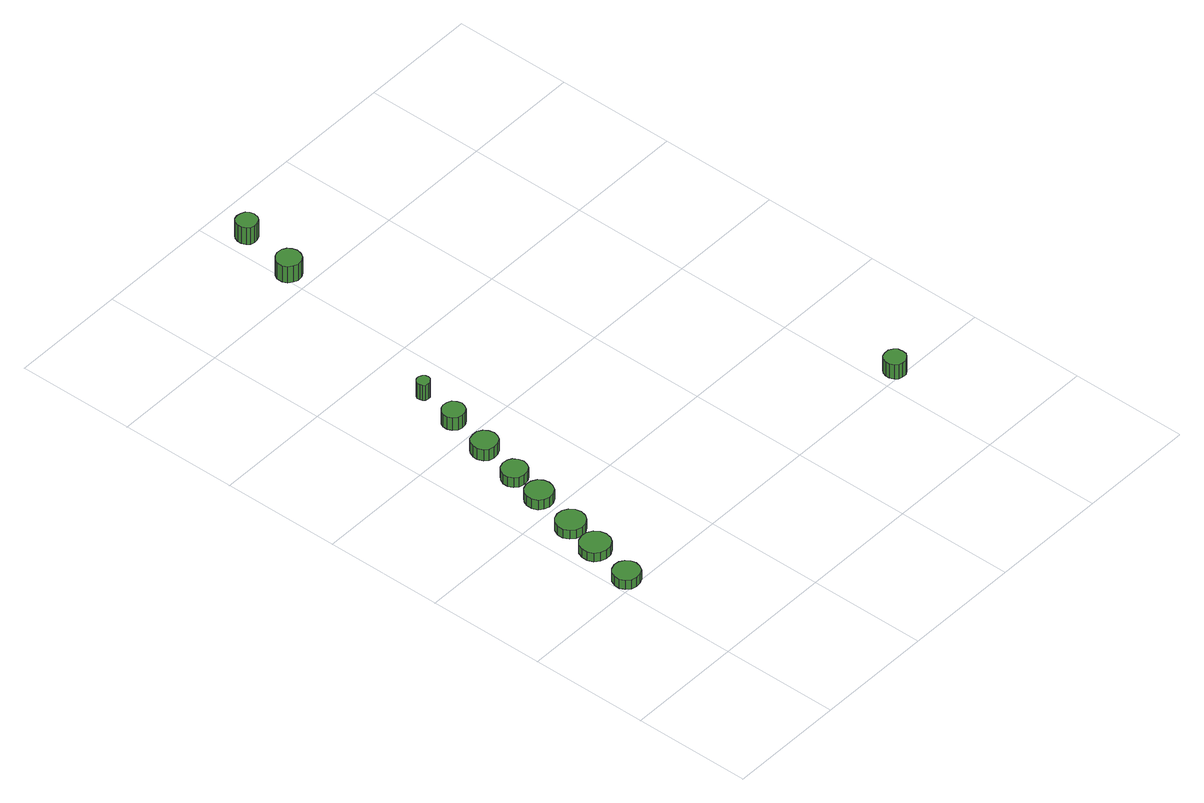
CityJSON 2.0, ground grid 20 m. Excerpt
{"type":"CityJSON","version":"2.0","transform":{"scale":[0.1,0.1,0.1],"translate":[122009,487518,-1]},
"CityObjects":{
"tree1":{"type":"SolitaryVegetationObject","attributes":{"function":"something"},"geometry":[{"type":"MultiSurface","lod":"1","boundaries":[[[0,1,2,3,4,5,6,7,8,9,10,11,12,13,14]],[[15,16,17,18,19,20,21,22,23,24,25,26,27,28,29]],[[0,29,28,1]],[[1,28,27,2]],[[2,27,26,3]],[[3,26,25,4]],[[4,25,24,5]],[[5,24,23,6]],[[6,23,22,7]],[[7,22,21,8]],[[8,21,20,9]],[[9,20,19,10]],[[10,19,18,11]],[[11,18,17,12]],[[12,17,16,13]],[[13,16,15,14]],[[14,15,29,0]]]}]},
"tree2":{"type":"SolitaryVegetationObject","attributes":{"function":"something"},"geometry":[{"type":"MultiSurface","lod":"1","boundaries":[[[30,31,32,33,34,35,36,37,38,39,40,41,42,43,44]],[[45,46,47,48,49,50,51,52,53,54,55,56,57,58,59]],[[30,59,58,31]],[[31,58,57,32]],[[32,57,56,33]],[[33,56,55,34]],[[34,55,54,35]],[[35,54,53,36]],[[36,53,52,37]],[[37,52,51,38]],[[38,51,50,39]],[[39,50,49,40]],[[40,49,48,41]],[[41,48,47,42]],[[42,47,46,43]],[[43,46,45,44]],[[44,45,59,30]]]}]},
"tree3":{"type":"SolitaryVegetationObject","attributes":{"function":"something"},"geometry":[{"type":"MultiSurface","lod":"1","boundaries":[[[60,61,62,63,64,65,66,67,68,69,70,71,72,73,74]],[[75,76,77,78,79,80,81,82,83,84,85,86,87,88,89]],[[60,89,88,61]],[[61,88,87,62]],[[62,87,86,63]],[[63,86,85,64]],[[64,85,84,65]],[[65,84,83,66]],[[66,83,82,67]],[[67,82,81,68]],[[68,81,80,69]],[[69,80,79,70]],[[70,79,78,71]],[[71,78,77,72]],[[72,77,76,73]],[[73,76,75,74]],[[74,75,89,60]]]}]},
"tree4":{"type":"SolitaryVegetationObject","attributes":{"function":"something"},"geometry":[{"type":"MultiSurface","lod":"1","boundaries":[[[90,91,92,93,94,95,96,97,98,99,100,101,102,103,104]],[[105,106,107,108,109,110,111,112,113,114,115,116,117,118,119]],[[90,119,118,91]],[[91,118,117,92]],[[92,117,116,93]],[[93,116,115,94]],[[94,115,114,95]],[[95,114,113,96]],[[96,113,112,97]],[[97,112,111,98]],[[98,111,110,99]],[[99,110,109,100]],[[100,109,108,101]],[[101,108,107,102]],[[102,107,106,103]],[[103,106,105,104]],[[104,105,119,90]]]}]},
"tree5":{"type":"SolitaryVegetationObject","attributes":{"function":"something"},"geometry":[{"type":"MultiSurface","lod":"1","boundaries":[[[120,121,122,123,124,125,126,127,128,129,130,131,132,133,134]],[[135,136,137,138,139,140,141,142,143,144,145,146,147,148,149]],[[120,149,148,121]],[[121,148,147,122]],[[122,147,146,123]],[[123,146,145,124]],[[124,145,144,125]],[[125,144,143,126]],[[126,143,142,127]],[[127,142,141,128]],[[128,141,140,129]],[[129,140,139,130]],[[130,139,138,131]],[[131,138,137,132]],[[132,137,136,133]],[[133,136,135,134]],[[134,135,149,120]]]}]},
"tree6":{"type":"SolitaryVegetationObject","attributes":{"function":"something"},"geometry":[{"type":"MultiSurface","lod":"1","boundaries":[[[150,151,152,153,154,155,156,157,158,159,160,161,162,163,164]],[[165,166,167,168,169,170,171,172,173,174,175,176,177,178,179]],[[150,179,178,151]],[[151,178,177,152]],[[152,177,176,153]],[[153,176,175,154]],[[154,175,174,155]],[[155,174,173,156]],[[156,173,172,157]],[[157,172,171,158]],[[158,171,170,159]],[[159,170,169,160]],[[160,169,168,161]],[[161,168,167,162]],[[162,167,166,163]],[[163,166,165,164]],[[164,165,179,150]]]}]},
"tree7":{"type":"SolitaryVegetationObject","attributes":{"function":"something"},"geometry":[{"type":"MultiSurface","lod":"1","boundaries":[[[180,181,182,183,184,185,186,187,188,189,190,191,192,193,194]],[[195,196,197,198,199,200,201,202,203,204,205,206,207,208,209]],[[180,209,208,181]],[[181,208,207,182]],[[182,207,206,183]],[[183,206,205,184]],[[184,205,204,185]],[[185,204,203,186]],[[186,203,202,187]],[[187,202,201,188]],[[188,201,200,189]],[[189,200,199,190]],[[190,199,198,191]],[[191,198,197,192]],[[192,197,196,193]],[[193,196,195,194]],[[194,195,209,180]]]}]},
"tree8":{"type":"SolitaryVegetationObject","attributes":{"function":"something"},"geometry":[{"type":"MultiSurface","lod":"1","boundaries":[[[210,211,212,213,214,215,216,217,218,219,220,221,222,223,224]],[[225,226,227,228,229,230,231,232,233,234,235,236,237,238,239]],[[210,239,238,211]],[[211,238,237,212]],[[212,237,236,213]],[[213,236,235,214]],[[214,235,234,215]],[[215,234,233,216]],[[216,233,232,217]],[[217,232,231,218]],[[218,231,230,219]],[[219,230,229,220]],[[220,229,228,221]],[[221,228,227,222]],[[222,227,226,223]],[[223,226,225,224]],[[224,225,239,210]]]}]},
"tree9":{"type":"SolitaryVegetationObject","attributes":{"function":"something"},"geometry":[{"type":"MultiSurface","lod":"1","boundaries":[[[240,241,242,243,244,245,246,247,248,249,250,251,252,253,254]],[[255,256,257,258,259,260,261,262,263,264,265,266,267,268,269]],[[240,269,268,241]],[[241,268,267,242]],[[242,267,266,243]],[[243,266,265,244]],[[244,265,264,245]],[[245,264,263,246]],[[246,263,262,247]],[[247,262,261,248]],[[248,261,260,249]],[[249,260,259,250]],[[250,259,258,251]],[[251,258,257,252]],[[252,257,256,253]],[[253,256,255,254]],[[254,255,269,240]]]}]},
"tree10":{"type":"SolitaryVegetationObject","attributes":{"function":"something"},"geometry":[{"type":"MultiSurface","lod":"1","boundaries":[[[270,271,272,273,274,275,276,277,278,279,280,281,282,283,284]],[[285,286,287,288,289,290,291,292,293,294,295,296,297,298,299]],[[270,299,298,271]],[[271,298,297,272]],[[272,297,296,273]],[[273,296,295,274]],[[274,295,294,275]],[[275,294,293,276]],[[276,293,292,277]],[[277,292,291,278]],[[278,291,290,279]],[[279,290,289,280]],[[280,289,288,281]],[[281,288,287,282]],[[282,287,286,283]],[[283,286,285,284]],[[284,285,299,270]]]}]},
"tree11":{"type":"SolitaryVegetationObject","attributes":{"function":"something"}},
"tree12":{"type":"SolitaryVegetationObject","attributes":{"function":"something"}},
"tree13":{"type":"SolitaryVegetationObject","attributes":{"function":"something"},"geometry":[{"type":"MultiSurface","lod":"1","boundaries":[[[300,301,302,303,304,305,306,307,308,309,310,311,312,313,314]],[[315,316,317,318,319,320,321,322,323,324,325,326,327,328,329]],[[300,329,328,301]],[[301,328,327,302]],[[302,327,326,303]],[[303,326,325,304]],[[304,325,324,305]],[[305,324,323,306]],[[306,323,322,307]],[[307,322,321,308]],[[308,321,320,309]],[[309,320,319,310]],[[310,319,318,311]],[[311,318,317,312]],[[312,317,316,313]],[[313,316,315,314]],[[314,315,329,300]]]}]}
},
"vertices":[
[47,218,25],[45,227,25],[40,234,25],[32,239,25],[23,240,25],[14,237,25],[7,231,25],[3,222,25],[3,213,25],[7,205,25],[14,198,25],[23,196,25],[32,197,25],[40,201,25],[45,209,25],[45,209,7],[40,201,7],[32,197,7],[23,196,7],[14,198,7],[7,205,7],[3,213,7],[3,222,7],[7,231,7],[14,237,7],[23,240,7],[32,239,7],[40,234,7],[45,227,7],[47,218,7],
[68,294,24],[66,304,24],[60,313,24],[51,318,24],[41,319,24],[31,316,24],[23,309,24],[19,299,24],[19,289,24],[23,280,24],[31,273,24],[41,270,24],[51,271,24],[60,276,24],[66,284,24],[66,284,7],[60,276,7],[51,271,7],[41,270,7],[31,273,7],[23,280,7],[19,289,7],[19,299,7],[23,309,7],[31,316,7],[41,319,7],[51,318,7],[60,313,7],[66,304,7],[68,294,7],
[81,354,24],[79,364,24],[73,372,24],[65,377,24],[55,378,24],[45,375,24],[38,369,24],[33,359,24],[33,349,24],[38,340,24],[45,333,24],[55,330,24],[65,331,24],[73,336,24],[79,344,24],[79,344,7],[73,336,7],[65,331,7],[55,330,7],[45,333,7],[38,340,7],[33,349,7],[33,359,7],[38,369,7],[45,375,7],[55,378,7],[65,377,7],[73,372,7],[79,364,7],[81,354,7],
[98,431,26],[96,440,26],[91,448,26],[82,453,26],[73,454,26],[64,451,26],[57,444,26],[53,436,26],[53,426,26],[57,417,26],[64,411,26],[73,408,26],[82,409,26],[91,414,26],[96,422,26],[96,422,7],[91,414,7],[82,409,7],[73,408,7],[64,411,7],[57,417,7],[53,426,7],[53,436,7],[57,444,7],[64,451,7],[73,454,7],[82,453,7],[91,448,7],[96,440,7],[98,431,7],
[109,490,26],[107,498,26],[102,506,26],[95,510,26],[86,511,26],[77,508,26],[71,502,26],[67,494,26],[67,485,26],[71,477,26],[77,471,26],[86,469,26],[95,470,26],[102,474,26],[107,481,26],[107,481,7],[102,474,7],[95,470,7],[86,469,7],[77,471,7],[71,477,7],[67,485,7],[67,494,7],[71,502,7],[77,508,7],[86,511,7],[95,510,7],[102,506,7],[107,498,7],[109,490,7],
[126,562,29],[124,571,29],[119,578,29],[111,583,29],[102,583,29],[93,581,29],[87,575,29],[83,566,29],[83,558,29],[87,549,29],[93,543,29],[102,541,29],[111,542,29],[119,546,29],[124,553,29],[124,553,7],[119,546,7],[111,542,7],[102,541,7],[93,543,7],[87,549,7],[83,558,7],[83,566,7],[87,575,7],[93,581,7],[102,583,7],[111,583,7],[119,578,7],[124,571,7],[126,562,7],
[142,639,32],[140,646,32],[136,653,32],[129,656,32],[121,657,32],[114,655,32],[108,650,32],[105,643,32],[105,635,32],[108,628,32],[114,622,32],[121,620,32],[129,621,32],[136,625,32],[140,631,32],[140,631,7],[136,625,7],[129,621,7],[121,620,7],[114,622,7],[108,628,7],[105,635,7],[105,643,7],[108,650,7],[114,655,7],[121,657,7],[129,656,7],[136,653,7],[140,646,7],[142,639,7],
[150,711,37],[149,715,37],[146,719,37],[142,721,37],[137,722,37],[133,720,37],[130,717,37],[128,713,37],[128,709,37],[130,704,37],[133,701,37],[137,700,37],[142,700,37],[146,703,37],[149,706,37],[149,706,7],[146,703,7],[142,700,7],[137,700,7],[133,701,7],[130,704,7],[128,709,7],[128,713,7],[130,717,7],[133,720,7],[137,722,7],[142,721,7],[146,719,7],[149,715,7],[150,711,7],
[235,1038,39],[233,1046,39],[228,1053,39],[221,1057,39],[212,1058,39],[204,1055,39],[198,1050,39],[194,1042,39],[194,1033,39],[198,1025,39],[204,1020,39],[212,1017,39],[221,1018,39],[228,1022,39],[233,1029,39],[233,1029,7],[228,1022,7],[221,1018,7],[212,1017,7],[204,1020,7],[198,1025,7],[194,1033,7],[194,1042,7],[198,1050,7],[204,1055,7],[212,1058,7],[221,1057,7],[228,1053,7],[233,1046,7],[235,1038,7],
[254,1138,40],[252,1145,40],[248,1151,40],[241,1154,40],[234,1155,40],[227,1153,40],[222,1148,40],[219,1141,40],[219,1134,40],[222,1127,40],[227,1122,40],[234,1120,40],[241,1121,40],[248,1124,40],[252,1130,40],[252,1130,7],[248,1124,7],[241,1121,7],[234,1120,7],[227,1122,7],[222,1127,7],[219,1134,7],[219,1141,7],[222,1148,7],[227,1153,7],[234,1155,7],[241,1154,7],[248,1151,7],[252,1145,7],[254,1138,7],
[650,212,36],[649,220,36],[644,226,36],[638,230,36],[630,230,36],[623,228,36],[618,223,36],[615,216,36],[615,209,36],[618,202,36],[623,197,36],[630,195,36],[638,195,36],[644,199,36],[649,205,36],[649,205,8],[644,199,8],[638,195,8],[630,195,8],[623,197,8],[618,202,8],[615,209,8],[615,216,8],[618,223,8],[623,228,8],[630,230,8],[638,230,8],[644,226,8],[649,220,8],[650,212,8]
]}
